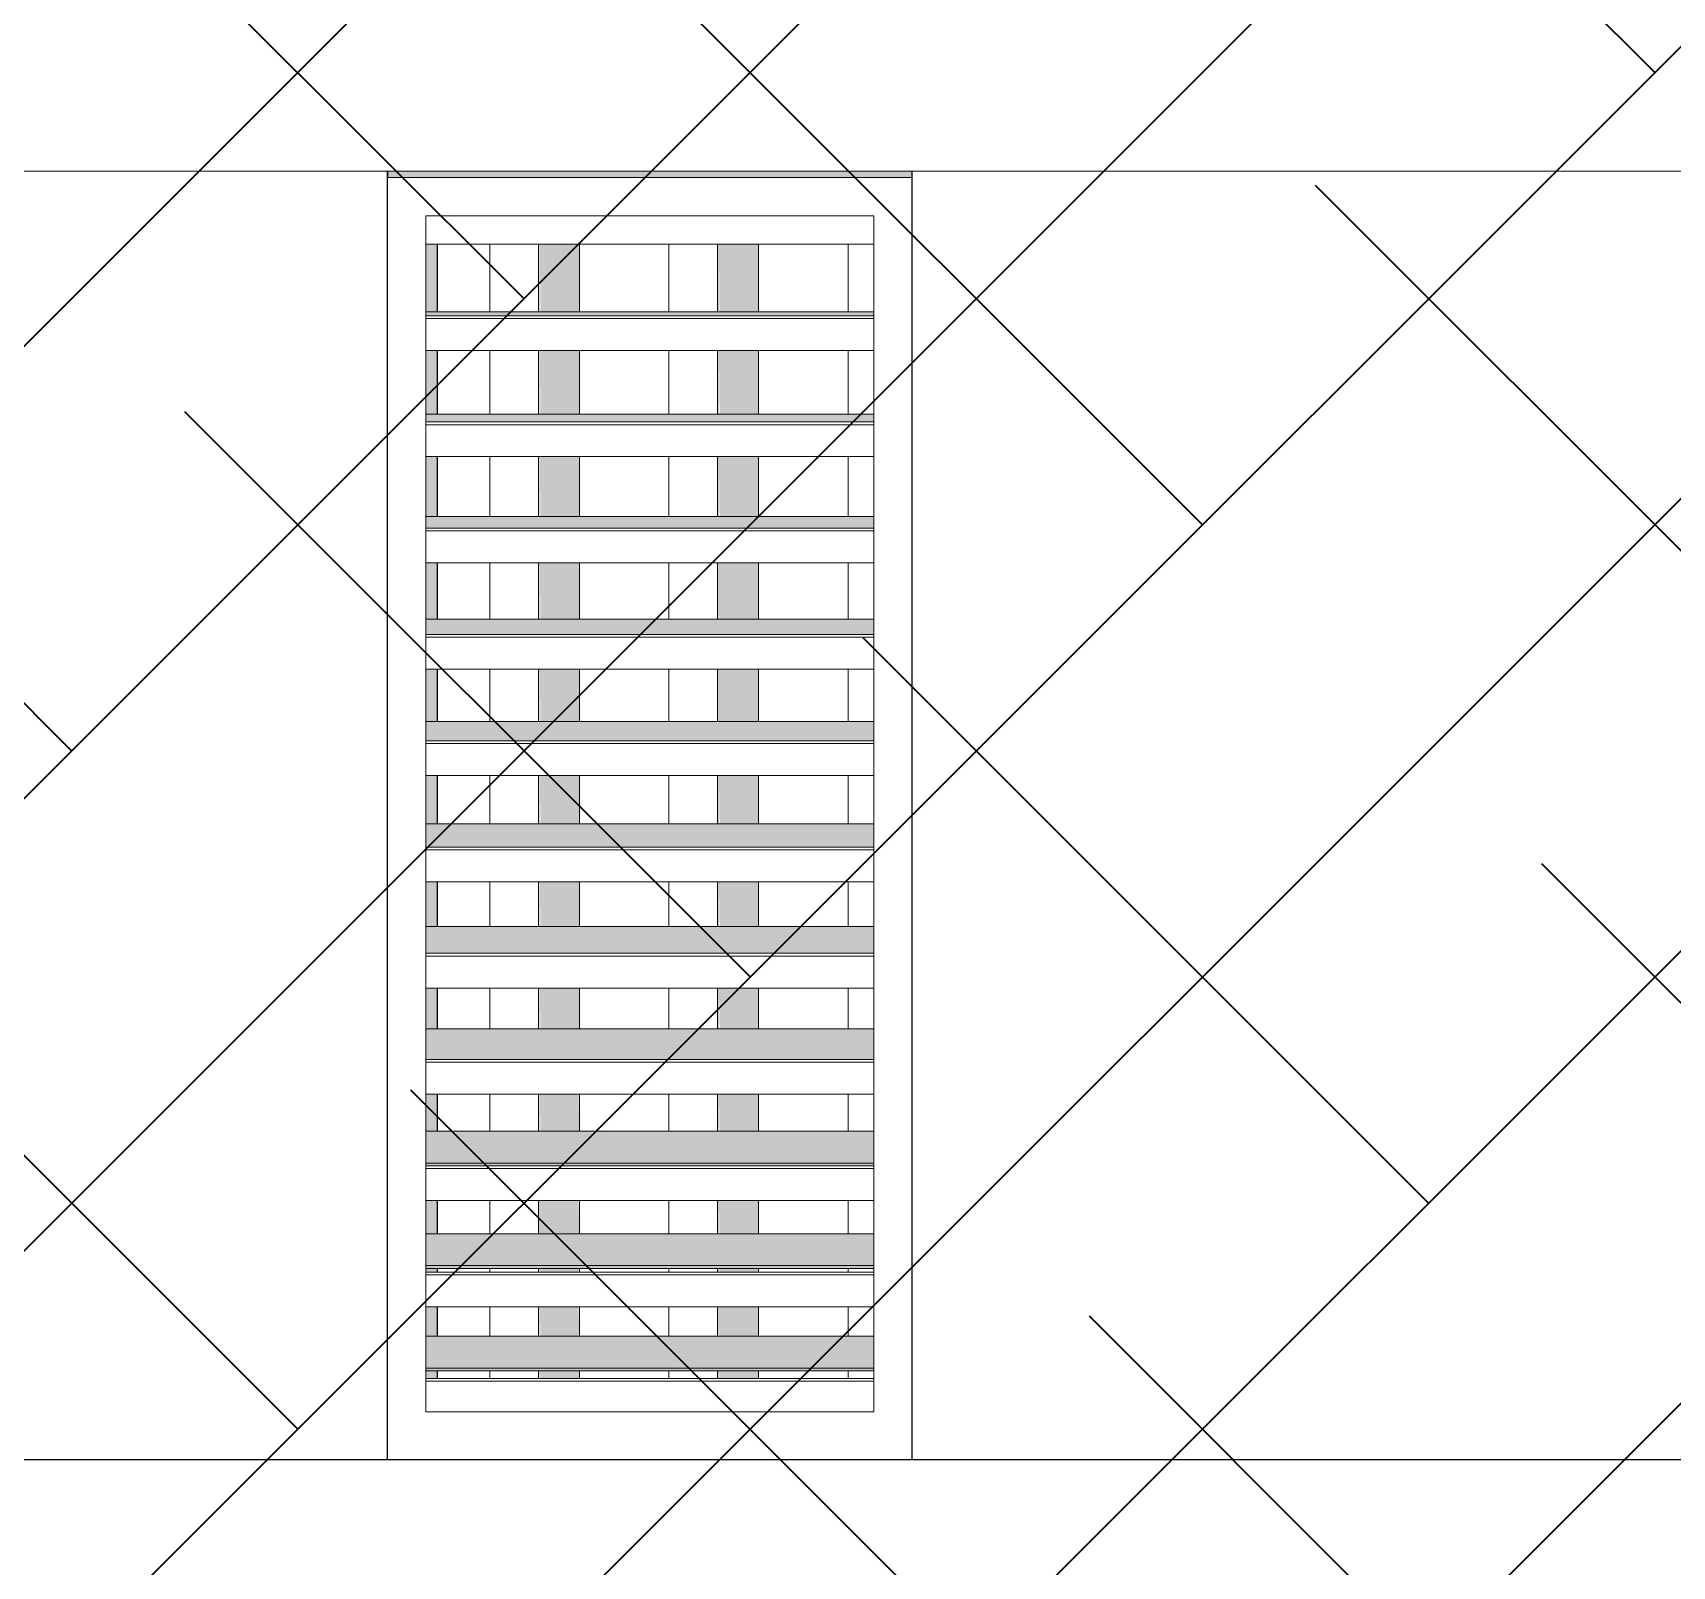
# Model space of a CAD drawing. Header units: millimetres. Extents: x 50357 to 985146, y 723188 to 1803594.
# Drawn here: x 860489 to 863052, y 746138 to 748535 of the extents above; entities that cross this region are included whole.
import ezdxf

# ---------------------------------------------------------------- set-up
doc = ezdxf.new("R2010")
doc.units = ezdxf.units.MM
doc.header["$LTSCALE"] = 3
doc.header["$MEASUREMENT"] = 0
for name, color, linetype, lineweight, true_color in [('A-FLOR', 7, 'Continuous', 5, 0x6e6e6e), ('A-GENM', 7, 'Continuous', 13, 0x6e6e6e), ('A-GLAZ', 7, 'Continuous', 13, 0x6e6e6e), ('A-WALL', 7, 'Continuous', 13, 0x6e6e6e), ('I-WALL', 7, 'Continuous', 25, 0x6e6e6e)]:
    doc.layers.add(name, color=color, linetype=linetype, lineweight=lineweight, true_color=true_color)
doc.layers.add('Hatch (HOR not under LTC submission)', color=252, linetype='Continuous', lineweight=35)

# ---------------------------------------------------------------- blocks, each defined once
blk = doc.blocks.new('Windows_Louvre - 820x3220mm-3897045-SEC D_2')
at = {"layer": 'A-GENM'}
for points in [[(-690737.5, 23903.8), (-690737.5, 23909.9), (-691437.5, 23909.9), (-691437.5, 23903.8), (-690763.5, 23903.8)], [(-691124.2, 23737.7), (-690737.5, 23737.7), (-690737.5, 23749.7), (-691437.5, 23749.7), (-691437.5, 23737.7), (-691214.4, 23737.7)], [(-690737.5, 23571.5), (-690737.5, 23589.6), (-691437.5, 23589.6), (-691437.5, 23571.5), (-690763.5, 23571.5)], [(-690737.5, 23405.4), (-690737.5, 23429.4), (-691437.5, 23429.4), (-691437.5, 23405.4), (-690763.5, 23405.4)], [(-691124.2, 23239.2), (-690737.5, 23239.2), (-690737.5, 23269.3), (-691437.5, 23269.3), (-691437.5, 23239.2), (-691214.4, 23239.2)], [(-691437.5, 23073), (-690737.5, 23073), (-690737.5, 23109.1), (-691437.5, 23109.1), (-691437.5, 23093)], [(-691124.2, 22906.9), (-690737.5, 22906.9), (-690737.5, 22949), (-691437.5, 22949), (-691437.5, 22906.9), (-691214.4, 22906.9)], [(-691124.2, 22740.7), (-690737.5, 22740.7), (-690737.5, 22788.8), (-691437.5, 22788.8), (-691437.5, 22740.7), (-691214.4, 22740.7)], [(-691437.5, 22578.7), (-690737.5, 22578.7), (-690737.5, 22628.7), (-691437.5, 22628.7), (-691437.5, 22622.8)], [(-691124.2, 22574.6), (-690737.5, 22574.6), (-690737.5, 22578.7), (-691437.5, 22578.7), (-691437.5, 22574.6), (-691214.4, 22574.6)], [(-691124.2, 22418.5), (-690737.5, 22418.5), (-690737.5, 22468.5), (-691437.5, 22468.5), (-691437.5, 22418.5), (-691214.4, 22418.5)], [(-691124.2, 22414.3), (-690737.5, 22414.3), (-690737.5, 22418.5), (-691437.5, 22418.5), (-691437.5, 22414.3), (-691214.4, 22414.3)], [(-691034, 22258.4), (-690737.5, 22258.4), (-690737.5, 22308.4), (-691437.5, 22308.4), (-691437.5, 22258.4), (-691124.2, 22258.4)], [(-691124.2, 22254.2), (-690737.5, 22254.2), (-690737.5, 22258.4), (-691437.5, 22258.4), (-691437.5, 22254.2), (-691214.4, 22254.2)]]:
    blk.add_hatch(color=256, dxfattribs=at).paths.add_polyline_path(points, flags=0)
at = {"layer": 'A-GLAZ'}
h = blk.add_hatch(color=256, dxfattribs=at)
h.paths.add_polyline_path([(-691419.6, 22242.2), (-691419.6, 22254.2), (-691437.5, 22254.2), (-691437.5, 22242.2), (-691431.4, 22242.2)], flags=0)
h.paths.add_polyline_path([(-691437.5, 22308.4), (-691419.6, 22308.4), (-691419.6, 22354.2), (-691437.5, 22354.2), (-691437.5, 22328.9)], flags=0)
h.paths.add_polyline_path([(-691419.6, 22408.4), (-691419.6, 22414.3), (-691437.5, 22414.3), (-691437.5, 22408.4), (-691430.3, 22408.4)], flags=0)
h.paths.add_polyline_path([(-691437.5, 22468.5), (-691419.6, 22468.5), (-691419.6, 22520.3), (-691437.5, 22520.3), (-691437.5, 22505.2)], flags=0)
h.paths.add_polyline_path([(-691428.9, 22628.7), (-691419.6, 22628.7), (-691419.6, 22686.5), (-691437.5, 22686.5), (-691437.5, 22628.7)], flags=0)
h.paths.add_polyline_path([(-691427.8, 22788.8), (-691419.6, 22788.8), (-691419.6, 22852.6), (-691437.5, 22852.6), (-691437.5, 22788.8)], flags=0)
h.paths.add_polyline_path([(-691426.8, 22949), (-691419.6, 22949), (-691419.6, 23018.8), (-691437.5, 23018.8), (-691437.5, 22949)], flags=0)
h.paths.add_polyline_path([(-691437.5, 23109.1), (-691419.6, 23109.1), (-691419.6, 23185), (-691437.5, 23185), (-691437.5, 23151.7)], flags=0)
h.paths.add_polyline_path([(-691424.7, 23269.3), (-691419.6, 23269.3), (-691419.6, 23351.1), (-691437.5, 23351.1), (-691437.5, 23269.3)], flags=0)
h.paths.add_polyline_path([(-691419.6, 23429.4), (-691419.6, 23517.3), (-691437.5, 23517.3), (-691437.5, 23429.4), (-691423.7, 23429.4)], flags=0)
h.paths.add_polyline_path([(-691437.5, 23589.6), (-691419.6, 23589.6), (-691419.6, 23683.4), (-691437.5, 23683.4), (-691437.5, 23621.9)], flags=0)
h.paths.add_polyline_path([(-691437.5, 23749.7), (-691419.6, 23749.7), (-691419.6, 23849.6), (-691437.5, 23849.6), (-691437.5, 23798.2)], flags=0)
h.paths.add_polyline_path([(-691419.6, 23909.9), (-691419.9, 24015.8), (-691437.5, 24015.8), (-691437.5, 23909.9), (-691420.6, 23909.9)], flags=0)
h = blk.add_hatch(color=256, dxfattribs=at)
h.paths.add_polyline_path([(-691419.6, 22308.4), (-691419.5, 22308.4), (-691419.6, 22328.9)], flags=0)
h.paths.add_polyline_path([(-691419.6, 22628.7), (-691419.5, 22628.7), (-691419.6, 22681.6)], flags=0)
h.paths.add_polyline_path([(-691419.6, 22788.8), (-691419.5, 22788.8), (-691419.6, 22799.1)], flags=0)
h.paths.add_polyline_path([(-691419.6, 23429.4), (-691419.5, 23429.4), (-691419.6, 23445.6)], flags=0)
h.paths.add_polyline_path([(-691419.6, 23749.7), (-691419.5, 23749.7), (-691419.6, 23798.2)], flags=0)
h.paths.add_polyline_path([(-691419.6, 23909.9), (-691419.5, 23909.9), (-691419.6, 23915.8)], flags=0)
at = {"layer": 'A-GENM'}
for p, q in [((-690737.5, 23909.9), (-691437.5, 23909.9)), ((-690737.5, 23749.7), (-691437.5, 23749.7)), ((-690737.5, 23589.6), (-691437.5, 23589.6)), ((-690737.5, 23429.4), (-691437.5, 23429.4)), ((-690737.5, 23269.3), (-691437.5, 23269.3)), ((-690737.5, 23109.1), (-691437.5, 23109.1)), ((-690737.5, 22949), (-691437.5, 22949)), ((-690737.5, 22788.8), (-691437.5, 22788.8)), ((-690737.5, 22628.7), (-691437.5, 22628.7)), ((-691437.5, 22578.7), (-690737.5, 22578.7)), ((-690737.5, 22468.5), (-691437.5, 22468.5)), ((-691437.5, 22418.5), (-690737.5, 22418.5)), ((-690737.5, 22414.3), (-691437.5, 22414.3)), ((-690737.5, 22308.4), (-691437.5, 22308.4)), ((-691437.5, 22258.4), (-690737.5, 22258.4)), ((-690737.5, 22254.2), (-691437.5, 22254.2))]:
    blk.add_line(p, q, dxfattribs=at)
at = {"layer": 'A-GLAZ'}
for p, q in [((-691419.6, 23909.9), (-691419.6, 24015.8)), ((-691419.5, 24015.8), (-691419.5, 23909.9)), ((-691419.6, 23749.7), (-691419.6, 23849.6)), ((-691419.5, 23849.6), (-691419.5, 23749.7)), ((-691419.6, 23589.6), (-691419.6, 23683.4)), ((-691419.5, 23683.4), (-691419.5, 23589.6)), ((-691419.6, 23429.4), (-691419.6, 23517.3)), ((-691419.5, 23517.3), (-691419.5, 23429.4)), ((-691419.6, 23269.3), (-691419.6, 23351.1)), ((-691419.5, 23351.1), (-691419.5, 23269.3)), ((-691419.6, 23109.1), (-691419.6, 23185)), ((-691419.5, 23185), (-691419.5, 23109.1)), ((-691419.6, 22949), (-691419.6, 23018.8)), ((-691419.5, 23018.8), (-691419.5, 22949)), ((-691419.6, 22788.8), (-691419.6, 22852.6)), ((-691419.5, 22852.6), (-691419.5, 22788.8)), ((-691419.6, 22628.7), (-691419.6, 22686.5)), ((-691419.5, 22686.5), (-691419.5, 22628.7)), ((-691419.6, 22468.5), (-691419.6, 22520.3)), ((-691419.5, 22520.3), (-691419.5, 22468.5)), ((-691419.6, 22408.4), (-691419.6, 22414.3)), ((-691419.5, 22414.3), (-691419.5, 22408.4)), ((-691419.6, 22308.4), (-691419.6, 22354.2)), ((-691419.5, 22354.2), (-691419.5, 22308.4)), ((-691419.6, 22242.2), (-691419.6, 22254.2)), ((-691419.5, 22254.2), (-691419.5, 22242.2))]:
    blk.add_line(p, q, dxfattribs=at)
blk = doc.blocks.new('Windows_Louvre - 820x2005mm-5197289-SEC D_2')
at = {"layer": 'A-GLAZ'}
blk.add_hatch(color=256, dxfattribs=at).paths.add_polyline_path([(-691437.5, 22190), (-691437.5, 22190.1), (-691437.5, 22211.4)], flags=0)
at = {"layer": 'A-GENM'}
for p, q in [((-691437.5, 24015.8), (-690737.5, 24015.8)), ((-691437.5, 23903.8), (-690737.5, 23903.8)), ((-691437.5, 23899.6), (-690737.5, 23899.6)), ((-691437.5, 23849.6), (-690737.5, 23849.6)), ((-691437.5, 23737.7), (-690737.5, 23737.7)), ((-691437.5, 23733.4), (-690737.5, 23733.4)), ((-691437.5, 23683.4), (-690737.5, 23683.4)), ((-691437.5, 23571.5), (-690737.5, 23571.5)), ((-691437.5, 23567.3), (-690737.5, 23567.3)), ((-691437.5, 23517.3), (-690737.5, 23517.3)), ((-691437.5, 23405.4), (-690737.5, 23405.4)), ((-691437.5, 23401.1), (-690737.5, 23401.1)), ((-691437.5, 23351.1), (-690737.5, 23351.1)), ((-691437.5, 23239.2), (-690737.5, 23239.2)), ((-691437.5, 23235), (-690737.5, 23235)), ((-691437.5, 23185), (-690737.5, 23185)), ((-691437.5, 23073), (-690737.5, 23073)), ((-691437.5, 23068.8), (-690737.5, 23068.8)), ((-691437.5, 23018.8), (-690737.5, 23018.8)), ((-691437.5, 22906.9), (-690737.5, 22906.9)), ((-691437.5, 22902.6), (-690737.5, 22902.6)), ((-691437.5, 22852.6), (-690737.5, 22852.6)), ((-691437.5, 22740.7), (-690737.5, 22740.7)), ((-691437.5, 22736.5), (-690737.5, 22736.5)), ((-691437.5, 22686.5), (-690737.5, 22686.5)), ((-691437.5, 22574.6), (-690737.5, 22574.6)), ((-691437.5, 22570.3), (-690737.5, 22570.3)), ((-691437.5, 22520.3), (-690737.5, 22520.3)), ((-691437.5, 22408.4), (-690737.5, 22408.4)), ((-691437.5, 22404.2), (-690737.5, 22404.2)), ((-691437.5, 22354.2), (-690737.5, 22354.2)), ((-691437.5, 22242.2), (-690737.5, 22242.2)), ((-691437.5, 22238), (-690737.5, 22238))]:
    blk.add_line(p, q, dxfattribs=at)
at = {"layer": 'A-GLAZ'}
for p, q in [((-691497.5, 24120), (-691497.5, 22115)), ((-690677.6, 24120), (-691497.5, 24120)), ((-691437.5, 24060), (-690737.5, 24060)), ((-691437.5, 22190), (-691437.5, 24060)), ((-690737.5, 24060), (-690737.5, 22190)), ((-690737.5, 22190), (-691437.5, 22190))]:
    blk.add_line(p, q, dxfattribs=at)
blk = doc.blocks.new('Aluminum Louvers UM - Aluminum Louvers UM-3942935-SEC D_2')
at = {"layer": 'A-GENM'}
h = blk.add_hatch(color=256, dxfattribs=at)
h.paths.add_polyline_path([(-690981.2, 19334.3), (-690980.1, 19448.5), (-690981.5, 19448.5), (-690981.5, 19334.3)], flags=0)
h.paths.add_polyline_path([(-690979.6, 19502.8), (-690979.4, 19617), (-690981.5, 19617), (-690981.5, 19502.8)], flags=0)
h.paths.add_polyline_path([(-690981.5, 19671.2), (-690979.4, 19671.2), (-690979.4, 19785.4), (-690981.5, 19785.4), (-690981.5, 19684.2)], flags=0)
h.paths.add_polyline_path([(-690981.5, 19839.7), (-690979.4, 19839.7), (-690979.4, 19953.9), (-690981.5, 19953.9), (-690981.5, 19919.3)], flags=0)
h.paths.add_polyline_path([(-690981.5, 20008.1), (-690979.4, 20008.1), (-690979.4, 20122.3), (-690981.5, 20122.3), (-690981.5, 20036.8)], flags=0)
h.paths.add_polyline_path([(-690979.4, 20176.6), (-690979.4, 20290.8), (-690981.5, 20290.8), (-690981.5, 20176.6)], flags=0)
h.paths.add_polyline_path([(-690979.4, 22242.2), (-690979.4, 22254.2), (-690981.5, 22254.2), (-690981.5, 22242.2)], flags=0)
h.paths.add_polyline_path([(-690981.5, 22308.4), (-690979.4, 22308.4), (-690979.4, 22354.2), (-690981.5, 22354.2)], flags=0)
h.paths.add_polyline_path([(-690981.5, 22408.4), (-690979.4, 22408.4), (-690979.4, 22414.3), (-690981.5, 22414.3)], flags=0)
h.paths.add_polyline_path([(-690981.5, 22468.5), (-690979.4, 22468.5), (-690979.4, 22520.3), (-690981.5, 22520.3), (-690981.5, 22505.2)], flags=0)
h.paths.add_polyline_path([(-690979.4, 22628.7), (-690979.4, 22686.5), (-690981.5, 22686.5), (-690981.5, 22628.7)], flags=0)
h.paths.add_polyline_path([(-690981.5, 22788.8), (-690979.4, 22788.8), (-690979.4, 22852.6), (-690981.5, 22852.6)], flags=0)
h.paths.add_polyline_path([(-690981.5, 22949), (-690979.4, 22949), (-690979.4, 23018.8), (-690981.5, 23018.8), (-690981.5, 22975.4)], flags=0)
h.paths.add_polyline_path([(-690979.4, 23109.1), (-690979.4, 23185), (-690981.5, 23185), (-690981.5, 23109.1)], flags=0)
h.paths.add_polyline_path([(-690981.5, 23269.3), (-690979.4, 23269.3), (-690979.4, 23351.1), (-690981.5, 23351.1), (-690981.5, 23328)], flags=0)
h.paths.add_polyline_path([(-690981.5, 23429.4), (-690979.4, 23429.4), (-690979.4, 23517.3), (-690981.5, 23517.3), (-690981.5, 23445.6)], flags=0)
h.paths.add_polyline_path([(-690981.5, 23589.6), (-690979.4, 23589.6), (-690979.4, 23683.4), (-690981.5, 23683.4), (-690981.5, 23680.7)], flags=0)
h.paths.add_polyline_path([(-690981.5, 23749.7), (-690979.4, 23749.7), (-690979.4, 23849.6), (-690981.5, 23849.6), (-690981.5, 23798.2)], flags=0)
h.paths.add_polyline_path([(-690981.5, 23909.9), (-690979.4, 23909.9), (-690979.4, 24015.8), (-690981.5, 24015.8), (-690981.5, 23915.8)], flags=0)
h = blk.add_hatch(color=256, dxfattribs=at)
h.paths.add_polyline_path([(-690979.4, 19520.7), (-690977.4, 19530.9), (-690972.2, 19540.4), (-690967.1, 19545.6), (-690961, 19549.6), (-690954.2, 19552.1), (-690943.8, 19552.6), (-690937, 19551.1), (-690929.6, 19547.5), (-690922.2, 19540.4), (-690918.4, 19534.1), (-690917.6, 19532.2), (-690918.4, 19617), (-690979.4, 19617), (-690979.4, 19522.6)], flags=0)
h.paths.add_polyline_path([(-690940, 19671.2), (-690917.6, 19671.2), (-690918.5, 19785.4), (-690979.4, 19785.4), (-690978.5, 19671.2), (-690940.1, 19671.2)], flags=0)
h.paths.add_polyline_path([(-690927.2, 19839.7), (-690917.6, 19839.7), (-690918.5, 19953.9), (-690979.4, 19953.9), (-690978.5, 19839.7), (-690927.4, 19839.7)], flags=0)
h.paths.add_polyline_path([(-690954.2, 20008.1), (-690917.6, 20008.1), (-690918.5, 20122.3), (-690979.4, 20122.3), (-690978.5, 20008.1), (-690954.3, 20008.1)], flags=0)
h.paths.add_polyline_path([(-690978.5, 20176.6), (-690917.6, 20176.6), (-690918.5, 20290.8), (-690979.4, 20290.8), (-690978.5, 20176.6)], flags=0)
h.paths.add_polyline_path([(-690918.4, 22242.2), (-690917.6, 22242.2), (-690918.4, 22254.2), (-690979.4, 22254.2), (-690978.4, 22242.2), (-690918.8, 22242.2)], flags=0)
h.paths.add_polyline_path([(-690978.5, 22308.4), (-690917.6, 22308.4), (-690918.4, 22354.2), (-690979.4, 22354.2), (-690978.9, 22308.4)], flags=0)
h.paths.add_polyline_path([(-690971.3, 22408.4), (-690917.6, 22408.4), (-690918.4, 22414.3), (-690979.4, 22414.3), (-690978.4, 22408.4), (-690972.2, 22408.4)], flags=0)
h.paths.add_polyline_path([(-690939.5, 22468.5), (-690917.6, 22468.5), (-690918.4, 22520.3), (-690979.4, 22520.3), (-690978.4, 22468.5), (-690940, 22468.5)], flags=0)
h.paths.add_polyline_path([(-690971.2, 22628.7), (-690917.6, 22628.7), (-690918.4, 22686.5), (-690979.4, 22686.5), (-690978.4, 22628.7), (-690972.2, 22628.7)], flags=0)
h.paths.add_polyline_path([(-690923.2, 22788.8), (-690917.6, 22788.8), (-690918.4, 22852.6), (-690979.4, 22852.6), (-690978.4, 22788.8), (-690924.6, 22788.8)], flags=0)
h.paths.add_polyline_path([(-690954.2, 22949), (-690917.6, 22949), (-690918.4, 23018.8), (-690979.4, 23018.8), (-690978.4, 22949), (-690954.8, 22949)], flags=0)
h.paths.add_polyline_path([(-690938.8, 23109.1), (-690917.6, 23109.1), (-690918.4, 23185), (-690979.4, 23185), (-690978.4, 23109.1), (-690939.4, 23109.1)], flags=0)
h.paths.add_polyline_path([(-690979.4, 23269.3), (-690917.6, 23269.3), (-690918.4, 23351.1), (-690979.4, 23351.1), (-690979.4, 23328)], flags=0)
h.paths.add_polyline_path([(-690978.5, 23429.4), (-690917.6, 23429.4), (-690918.4, 23517.3), (-690979.4, 23517.3), (-690979, 23429.4)], flags=0)
h.paths.add_polyline_path([(-690962.2, 23589.6), (-690917.6, 23589.6), (-690918.4, 23683.4), (-690979.4, 23683.4), (-690978.4, 23589.6), (-690963.1, 23589.6)], flags=0)
h.paths.add_polyline_path([(-690961, 23749.7), (-690917.6, 23749.7), (-690918.4, 23849.6), (-690979.4, 23849.6), (-690978.3, 23749.7), (-690962.2, 23749.7)], flags=0)
h.paths.add_polyline_path([(-690978.3, 23909.9), (-690917.6, 23909.9), (-690918.4, 24015.8), (-690979.4, 24015.8), (-690978.5, 23909.9)], flags=0)
h = blk.add_hatch(color=256, dxfattribs=at)
h.paths.add_polyline_path([(-690981.5, 19839.7), (-690981.5, 19839.7), (-690981.5, 19919.3)], flags=0)
h.paths.add_polyline_path([(-690981.5, 22408.4), (-690981.5, 22408.4), (-690981.5, 22414.3)], flags=0)
h.paths.add_polyline_path([(-690981.5, 22788.8), (-690981.5, 22788.8), (-690981.5, 22852.6)], flags=0)
h.paths.add_polyline_path([(-690981.5, 23429.4), (-690981.5, 23429.4), (-690981.5, 23445.6)], flags=0)
h.paths.add_polyline_path([(-690981.5, 23589.6), (-690981.5, 23589.6), (-690981.5, 23680.7)], flags=0)
blk = doc.blocks.new('Aluminum Louvers US - Aluminum Louvers US-3947208-SEC D_2')
at = {"layer": 'A-GENM'}
h = blk.add_hatch(color=256, dxfattribs=at)
h.paths.add_polyline_path([(-691261.4, 22242.2), (-691259.4, 22242.2), (-691259.4, 22254.2), (-691261.4, 22254.2)], flags=0)
h.paths.add_polyline_path([(-691261.4, 22308.4), (-691259.4, 22308.4), (-691259.4, 22354.2), (-691261.4, 22354.2)], flags=0)
h.paths.add_polyline_path([(-691259.4, 22408.4), (-691259.4, 22414.3), (-691261.4, 22414.3), (-691261.4, 22408.4)], flags=0)
h.paths.add_polyline_path([(-691261.4, 22468.5), (-691259.4, 22468.5), (-691259.4, 22520.3), (-691261.4, 22520.3), (-691261.4, 22505.2)], flags=0)
h.paths.add_polyline_path([(-691261.4, 22628.7), (-691259.4, 22628.7), (-691259.4, 22686.5), (-691261.4, 22686.5)], flags=0)
h.paths.add_polyline_path([(-691259.4, 22788.8), (-691259.4, 22852.6), (-691261.4, 22852.6), (-691261.4, 22788.8)], flags=0)
h.paths.add_polyline_path([(-691261.4, 22949), (-691259.4, 22949), (-691259.4, 23018.8), (-691261.4, 23018.8), (-691261.4, 22975.4)], flags=0)
h.paths.add_polyline_path([(-691261.4, 23109.1), (-691259.4, 23109.1), (-691259.4, 23185), (-691261.4, 23185)], flags=0)
h.paths.add_polyline_path([(-691261.4, 23269.3), (-691259.4, 23269.3), (-691259.4, 23351.1), (-691261.4, 23351.1), (-691261.4, 23328)], flags=0)
h.paths.add_polyline_path([(-691259.4, 23429.4), (-691259.4, 23517.3), (-691261.4, 23517.3), (-691261.4, 23429.4)], flags=0)
h.paths.add_polyline_path([(-691261.4, 23589.6), (-691259.4, 23589.6), (-691259.4, 23683.4), (-691261.4, 23683.4), (-691261.4, 23680.7)], flags=0)
h.paths.add_polyline_path([(-691261.4, 23749.7), (-691259.4, 23749.7), (-691259.4, 23849.6), (-691261.4, 23849.6), (-691261.4, 23798.2)], flags=0)
h.paths.add_polyline_path([(-691261.4, 23909.9), (-691259.4, 23909.9), (-691259.4, 24015.8), (-691261.4, 24015.8), (-691261.4, 23915.8)], flags=0)
h = blk.add_hatch(color=256, dxfattribs=at)
h.paths.add_polyline_path([(-691197.6, 22242.2), (-691198.6, 22254.2), (-691259.4, 22254.2), (-691258.4, 22242.2), (-691198, 22242.2)], flags=0)
h.paths.add_polyline_path([(-691197.6, 22308.4), (-691198.7, 22354.2), (-691259.4, 22354.2), (-691258.4, 22308.4), (-691198, 22308.4)], flags=0)
h.paths.add_polyline_path([(-691197.6, 22408.4), (-691198.7, 22414.3), (-691259.4, 22414.3), (-691258.4, 22408.4), (-691198, 22408.4)], flags=0)
h.paths.add_polyline_path([(-691258.7, 22468.5), (-691197.6, 22468.5), (-691198.7, 22520.3), (-691259.4, 22520.3), (-691259.4, 22468.5)], flags=0)
h.paths.add_polyline_path([(-691197.6, 22628.7), (-691198.7, 22686.5), (-691259.4, 22686.5), (-691258.4, 22628.7), (-691197.9, 22628.7)], flags=0)
h.paths.add_polyline_path([(-691197.6, 22788.8), (-691198.4, 22852.6), (-691259.4, 22852.6), (-691258.4, 22788.8), (-691197.8, 22788.8)], flags=0)
h.paths.add_polyline_path([(-691234.2, 22949), (-691197.6, 22949), (-691198.4, 23018.8), (-691259.4, 23018.8), (-691258.4, 22949), (-691234.6, 22949)], flags=0)
h.paths.add_polyline_path([(-691197.6, 23109.1), (-691198.4, 23185), (-691259.4, 23185), (-691258.4, 23109.1), (-691197.7, 23109.1)], flags=0)
h.paths.add_polyline_path([(-691234.2, 23269.3), (-691197.6, 23269.3), (-691198.4, 23351.1), (-691259.4, 23351.1), (-691258.4, 23269.3), (-691234.6, 23269.3)], flags=0)
h.paths.add_polyline_path([(-691255.6, 23429.4), (-691197.6, 23429.4), (-691198.4, 23517.3), (-691259.4, 23517.3), (-691258.4, 23429.4), (-691256.1, 23429.4)], flags=0)
h.paths.add_polyline_path([(-691234.2, 23589.6), (-691197.6, 23589.6), (-691198.4, 23683.4), (-691259.4, 23683.4), (-691258.4, 23589.6), (-691234.7, 23589.6)], flags=0)
h.paths.add_polyline_path([(-691255.5, 23749.7), (-691197.6, 23749.7), (-691198.4, 23849.6), (-691259.4, 23849.6), (-691258.4, 23749.7), (-691256.1, 23749.7)], flags=0)
h.paths.add_polyline_path([(-691255.5, 23909.9), (-691197.6, 23909.9), (-691198.4, 24015.8), (-691259.4, 24015.8), (-691258.4, 23909.9), (-691256.1, 23909.9)], flags=0)
h = blk.add_hatch(color=256, dxfattribs=at)
h.paths.add_polyline_path([(-691261.5, 22408.4), (-691261.4, 22408.4), (-691261.5, 22414.3)], flags=0)
h.paths.add_polyline_path([(-691261.5, 23749.7), (-691261.4, 23749.7), (-691261.5, 23798.2)], flags=0)
h.paths.add_polyline_path([(-691261.5, 23909.9), (-691261.4, 23909.9), (-691261.5, 23915.8)], flags=0)

msp = doc.modelspace()

# ---------------------------------------------------------------- hatches: boundary and pattern name
at = {"layer": 'Hatch (HOR not under LTC submission)'}
h = msp.add_hatch(dxfattribs=at)
h.set_pattern_fill('ANSI38', color=256, scale=4000)
h.paths.add_polyline_path([(853871.7666, 751128.0064), (853871.7666, 735638.9831), (853656.482, 735638.9831), (853656.482, 728688.9831), (867744.0584, 728688.9831), (867748.3434, 751128.0064)])
at = {"layer": 'I-WALL', "lineweight": 5}
msp.add_hatch(color=256, dxfattribs=at).paths.add_polyline_path([(861043.246, 748308.9831), (861863.1586, 748308.9847), (861863.1586, 748318.9831), (861043.246, 748318.9831)], flags=0)

# ---------------------------------------------------------------- linework, layer by layer
at = {"layer": 'A-FLOR'}
msp.add_line((854631.4851, 748318.9831), (866894.3765, 748318.9831), dxfattribs=at)
at = {"layer": 'A-GENM'}
for p, q in [((861203.1759, 748204.7404), (861203.1759, 748098.838)), ((861279.2757, 748098.838), (861279.2757, 748204.7404)), ((861343.1694, 748204.7404), (861343.1694, 748098.838)), ((861483.1628, 748204.7404), (861483.1628, 748098.838)), ((861559.2626, 748098.838), (861559.2626, 748204.7404)), ((861623.1563, 748204.7404), (861623.1563, 748098.838)), ((861763.1498, 748204.7404), (861763.1498, 748098.838)), ((861203.1759, 748038.5807), (861203.1759, 747938.6928)), ((861279.2757, 747938.6928), (861279.2757, 748038.5807)), ((861343.1694, 748038.5807), (861343.1694, 747938.6928)), ((861483.1628, 748038.5807), (861483.1628, 747938.6928)), ((861559.2626, 747938.6928), (861559.2626, 748038.5807)), ((861623.1563, 748038.5807), (861623.1563, 747938.6928)), ((861763.1498, 748038.5807), (861763.1498, 747938.6928)), ((861203.1759, 747872.4209), (861203.1759, 747778.5477)), ((861279.2757, 747778.5477), (861279.2757, 747872.4209)), ((861343.1694, 747872.4209), (861343.1694, 747778.5477)), ((861483.1628, 747872.4209), (861483.1628, 747778.5477)), ((861559.2626, 747778.5477), (861559.2626, 747872.4209)), ((861623.1563, 747872.4209), (861623.1563, 747778.5477)), ((861763.1498, 747872.4209), (861763.1498, 747778.5477)), ((861203.1759, 747706.2612), (861203.1759, 747618.4026)), ((861279.2757, 747618.4026), (861279.2757, 747706.2612)), ((861343.1694, 747706.2612), (861343.1694, 747618.4026)), ((861483.1628, 747706.2612), (861483.1628, 747618.4026)), ((861559.2626, 747618.4026), (861559.2626, 747706.2612)), ((861623.1563, 747706.2612), (861623.1563, 747618.4026)), ((861763.1498, 747706.2612), (861763.1498, 747618.4026)), ((861203.1759, 747540.1014), (861203.1759, 747458.2575)), ((861279.2757, 747458.2575), (861279.2757, 747540.1014)), ((861343.1694, 747540.1014), (861343.1694, 747458.2575)), ((861483.1628, 747540.1014), (861483.1628, 747458.2575)), ((861559.2626, 747458.2575), (861559.2626, 747540.1014)), ((861623.1563, 747540.1014), (861623.1563, 747458.2575)), ((861763.1498, 747540.1014), (861763.1498, 747458.2575)), ((861203.1759, 747373.9416), (861203.1759, 747298.1123)), ((861279.2757, 747298.1123), (861279.2757, 747373.9416)), ((861343.1694, 747373.9416), (861343.1694, 747298.1123)), ((861483.1628, 747373.9416), (861483.1628, 747298.1123)), ((861559.2626, 747298.1123), (861559.2626, 747373.9416)), ((861623.1563, 747373.9416), (861623.1563, 747298.1123)), ((861763.1498, 747373.9416), (861763.1498, 747298.1123)), ((861203.1759, 747207.7819), (861203.1759, 747137.9672)), ((861279.2757, 747137.9672), (861279.2757, 747207.7819)), ((861343.1694, 747207.7819), (861343.1694, 747137.9672)), ((861483.1628, 747207.7819), (861483.1628, 747137.9672)), ((861559.2626, 747137.9672), (861559.2626, 747207.7819)), ((861623.1563, 747207.7819), (861623.1563, 747137.9672)), ((861763.1498, 747207.7819), (861763.1498, 747137.9672)), ((861203.1759, 747041.6221), (861203.1759, 746977.8221)), ((861279.2757, 746977.8221), (861279.2757, 747041.6221)), ((861343.1694, 747041.6221), (861343.1694, 746977.8221)), ((861483.1628, 747041.6221), (861483.1628, 746977.8221)), ((861559.2626, 746977.8221), (861559.2626, 747041.6221)), ((861623.1563, 747041.6221), (861623.1563, 746977.8221)), ((861763.1498, 747041.6221), (861763.1498, 746977.8221)), ((861203.1759, 746875.4624), (861203.1759, 746817.677)), ((861279.2757, 746817.677), (861279.2757, 746875.4624)), ((861343.1694, 746875.4624), (861343.1694, 746817.677)), ((861483.1628, 746875.4624), (861483.1628, 746817.677)), ((861559.2626, 746817.677), (861559.2626, 746875.4624)), ((861623.1563, 746875.4624), (861623.1563, 746817.677)), ((861763.1498, 746875.4624), (861763.1498, 746817.677)), ((861203.1759, 746709.3026), (861203.1759, 746657.5318)), ((861279.2757, 746657.5318), (861279.2757, 746709.3026)), ((861343.1694, 746709.3026), (861343.1694, 746657.5318)), ((861483.1628, 746709.3026), (861483.1628, 746657.5318)), ((861559.2626, 746657.5318), (861559.2626, 746709.3026)), ((861623.1563, 746709.3026), (861623.1563, 746657.5318)), ((861763.1498, 746709.3026), (861763.1498, 746657.5318)), ((861203.1759, 746603.2892), (861203.1759, 746597.3855)), ((861279.2757, 746597.3855), (861279.2757, 746603.2892)), ((861343.1694, 746603.2892), (861343.1694, 746597.3855)), ((861483.1628, 746603.2892), (861483.1628, 746597.3855)), ((861559.2626, 746597.3855), (861559.2626, 746603.2892)), ((861623.1563, 746603.2892), (861623.1563, 746597.3855)), ((861763.1498, 746603.2892), (861763.1498, 746597.3855)), ((861203.1759, 746543.1428), (861203.1759, 746497.3867)), ((861279.2757, 746497.3867), (861279.2757, 746543.1428)), ((861343.1694, 746543.1428), (861343.1694, 746497.3867)), ((861483.1628, 746543.1428), (861483.1628, 746497.3867)), ((861559.2626, 746497.3867), (861559.2626, 746543.1428)), ((861623.1563, 746543.1428), (861623.1563, 746497.3867)), ((861763.1498, 746543.1428), (861763.1498, 746497.3867)), ((861203.1759, 746443.1441), (861203.1759, 746431.2257)), ((861279.2757, 746431.2257), (861279.2757, 746443.1441)), ((861343.1694, 746443.1441), (861343.1694, 746431.2257)), ((861483.1628, 746443.1441), (861483.1628, 746431.2257)), ((861559.2626, 746431.2257), (861559.2626, 746443.1441)), ((861623.1563, 746443.1441), (861623.1563, 746431.2257)), ((861763.1498, 746443.1441), (861763.1498, 746431.2257))]:
    msp.add_line(p, q, dxfattribs=at)
at = {"layer": 'A-WALL'}
msp.add_line((861043.246, 748308.9831), (861043.246, 748318.9831), dxfattribs=at)
at = {"layer": 'I-WALL'}
for p, q in [((861043.1164, 746303.9831), (861043.1164, 748318.9831)), ((861043.246, 748318.9831), (861043.246, 748308.9831)), ((861863.1586, 748318.9831), (861863.1586, 746303.9831)), ((863104.921, 746303.9831), (859903.1834, 746303.9831))]:
    msp.add_line(p, q, dxfattribs=at)

# ---------------------------------------------------------------- block references
at = {"layer": 'A-GENM'}
for name in ['Aluminum Louvers US - Aluminum Louvers US-3947208-SEC D_2', 'Aluminum Louvers UM - Aluminum Louvers UM-3942935-SEC D_2']:
    msp.add_blockref(name, (1552540.7499, 724188.9831), dxfattribs=at)
at = {"layer": 'A-GLAZ'}
for name in ['Windows_Louvre - 820x2005mm-5197289-SEC D_2', 'Windows_Louvre - 820x3220mm-3897045-SEC D_2']:
    msp.add_blockref(name, (1552540.7499, 724188.9831), dxfattribs=at)

doc.saveas('drawing.dxf')
